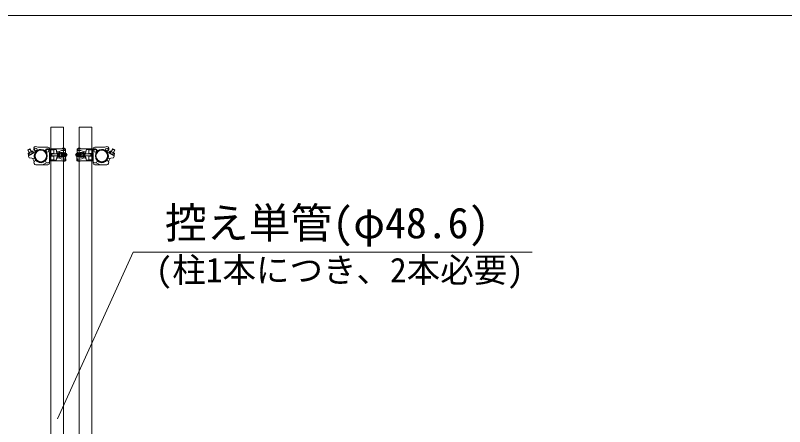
# Model space of a CAD drawing. Units: millimetres, scale not verified. Extents: x -9305 to 9305, y -6415 to 6415.
# Drawn here: x -7495 to -4555, y 4844 to 6415 of the extents above; entities that cross this region are included whole.
import ezdxf
from ezdxf.enums import TextEntityAlignment as Align

# ---------------------------------------------------------------- set-up
doc = ezdxf.new("R2010")
doc.units = ezdxf.units.MM
doc.header["$LTSCALE"] = 40
for name, color, linetype, lineweight in [('0-3_CLGS-72', 134, 'Continuous', 18), ('0-6_TEXT', 134, 'Continuous', 18), ('0-8_図面枠', 134, 'Continuous', 18)]:
    doc.layers.add(name, color=color, linetype=linetype, lineweight=lineweight)
doc.styles.add('ＭＳ ゴシック', font='')
doc.styles.get('ＭＳ ゴシック').set_extended_font_data('MS Gothic')

msp = doc.modelspace()

# ---------------------------------------------------------------- linework, layer by layer
at = {"layer": '0-3_CLGS-72'}
for p, q in [((-7424.51, 5910.82), (-7422.38, 5908.7)), ((-7409.52, 5911.37), (-7370.44, 5911.46)), ((-7152.35, 5911.37), (-7191.43, 5911.46)), ((-7137.36, 5910.82), (-7139.48, 5908.7)), ((-7438.38, 5904.39), (-7447.2, 5899.68)), ((-7447.03, 5901.47), (-7447.2, 5899.68)), ((-7447.2, 5899.68), (-7442.05, 5890.04)), ((-7439.97, 5905.24), (-7447.03, 5901.47)), ((-7447.03, 5901.47), (-7441.16, 5890.51)), ((-7445.51, 5885.92), (-7442.21, 5879.75)), ((-7431.02, 5895.94), (-7444.25, 5888.86)), ((-7425.52, 5890.94), (-7443.09, 5881.55)), ((-7418.15, 5892.62), (-7442.21, 5879.75)), ((-7441.1, 5888.28), (-7438.75, 5883.87)), ((-7439.97, 5905.24), (-7434.11, 5894.29)), ((-7439.97, 5905.24), (-7438.38, 5904.39)), ((-7438.38, 5904.39), (-7433.23, 5894.76)), ((-7432.28, 5892.98), (-7429.93, 5888.58)), ((-7427.88, 5895.35), (-7424.58, 5889.18)), ((-7364.49, 5905.41), (-7366.61, 5903.28)), ((-7363.94, 5890.41), (-7363.84, 5851.33)), ((-7363.58, 5899.83), (-7363.14, 5863.84)), ((-7363.49, 5900.83), (-7347.9, 5901.02)), ((-7363.42, 5904.48), (-7363.31, 5859.18)), ((-7359.42, 5886.78), (-7359.3, 5876.98)), ((-7359.08, 5902.39), (-7338.92, 5902.63)), ((-7358.64, 5904.89), (-7302.95, 5905.57)), ((-7358.42, 5886.89), (-7347.72, 5887.02)), ((-7358.42, 5886.89), (-7358.3, 5876.89)), ((-7354.21, 5885.94), (-7332.51, 5886.21)), ((-7350.22, 5886.99), (-7350.21, 5885.99)), ((-7349.97, 5902.98), (-7348.14, 5901.27)), ((-7347.9, 5901.02), (-7347.72, 5887.02)), ((-7346.94, 5905.03), (-7346.91, 5902.53)), ((-7338.94, 5905.13), (-7338.92, 5902.63)), ((-7338.92, 5902.63), (-7335.8, 5893.17)), ((-7338.92, 5902.63), (-7335.74, 5888.17)), ((-7335.8, 5893.17), (-7329.8, 5893.24)), ((-7335.8, 5893.17), (-7335.74, 5888.17)), ((-7335.74, 5888.17), (-7323.88, 5888.31)), ((-7332.51, 5886.21), (-7324.93, 5886.3)), ((-7331.73, 5887.22), (-7324.48, 5887.3)), ((-7329.8, 5893.24), (-7317.86, 5898.38)), ((-7322.88, 5888.32), (-7317.88, 5888.38)), ((-7320.78, 5891.35), (-7314.78, 5891.42)), ((-7317.86, 5898.38), (-7306.86, 5898.52)), ((-7315.06, 5886.42), (-7300.77, 5886.59)), ((-7313.73, 5887.44), (-7299.73, 5887.6)), ((-7313.41, 5890.44), (-7306.76, 5890.52)), ((-7305.95, 5905.54), (-7305.87, 5898.53)), ((-7305.92, 5902.53), (-7302.91, 5902.57)), ((-7305.9, 5901.53), (-7302.9, 5901.57)), ((-7305.77, 5890.53), (-7305.73, 5887.53)), ((-7302.95, 5905.57), (-7302.73, 5887.57)), ((-7248.14, 5887.44), (-7262.14, 5887.6)), ((-7246.8, 5886.42), (-7261.1, 5886.59)), ((-7258.92, 5905.57), (-7259.14, 5887.57)), ((-7255.96, 5901.53), (-7258.97, 5901.57)), ((-7255.95, 5902.53), (-7258.96, 5902.57)), ((-7203.22, 5904.89), (-7258.92, 5905.57)), ((-7256.1, 5890.53), (-7256.13, 5887.53)), ((-7255.92, 5905.54), (-7256, 5898.53)), ((-7248.46, 5890.44), (-7255.1, 5890.52)), ((-7244.01, 5898.38), (-7255, 5898.52)), ((-7241.09, 5891.35), (-7247.09, 5891.42)), ((-7232.07, 5893.24), (-7244.01, 5898.38)), ((-7238.99, 5888.32), (-7243.99, 5888.38)), ((-7226.13, 5888.17), (-7237.99, 5888.31)), ((-7230.14, 5887.22), (-7237.39, 5887.3)), ((-7229.36, 5886.21), (-7236.94, 5886.3)), ((-7226.07, 5893.17), (-7232.07, 5893.24)), ((-7207.66, 5885.94), (-7229.36, 5886.21)), ((-7222.95, 5902.63), (-7226.13, 5888.17)), ((-7226.07, 5893.17), (-7226.13, 5888.17)), ((-7222.95, 5902.63), (-7226.07, 5893.17)), ((-7222.92, 5905.13), (-7222.95, 5902.63)), ((-7202.79, 5902.39), (-7222.95, 5902.63)), ((-7214.92, 5905.03), (-7214.96, 5902.53)), ((-7213.97, 5901.02), (-7214.14, 5887.02)), ((-7203.44, 5886.89), (-7214.14, 5887.02)), ((-7198.38, 5900.83), (-7213.97, 5901.02)), ((-7211.9, 5902.98), (-7213.73, 5901.27)), ((-7211.64, 5886.99), (-7211.66, 5885.99)), ((-7203.44, 5886.89), (-7203.56, 5876.89)), ((-7202.44, 5886.78), (-7202.56, 5876.98)), ((-7198.28, 5899.83), (-7198.72, 5863.84)), ((-7198.45, 5904.48), (-7198.56, 5859.18)), ((-7197.93, 5890.41), (-7198.03, 5851.33)), ((-7197.38, 5905.41), (-7195.26, 5903.28)), ((-7143.72, 5892.62), (-7119.66, 5879.75)), ((-7133.99, 5895.35), (-7137.29, 5889.18)), ((-7136.35, 5890.94), (-7118.78, 5881.55)), ((-7129.59, 5892.98), (-7131.94, 5888.58)), ((-7130.84, 5895.94), (-7117.62, 5888.86)), ((-7123.48, 5904.39), (-7128.64, 5894.76)), ((-7121.9, 5905.24), (-7127.76, 5894.29)), ((-7121.9, 5905.24), (-7123.48, 5904.39)), ((-7123.48, 5904.39), (-7114.67, 5899.68)), ((-7120.76, 5888.28), (-7123.12, 5883.87)), ((-7121.9, 5905.24), (-7114.84, 5901.47)), ((-7114.84, 5901.47), (-7120.7, 5890.51)), ((-7114.67, 5899.68), (-7119.82, 5890.04)), ((-7116.36, 5885.92), (-7119.66, 5879.75)), ((-7114.84, 5901.47), (-7114.67, 5899.68)), ((-7445.2, 5877.44), (-7442.64, 5870.44)), ((-7442.64, 5870.44), (-7421.36, 5868.49)), ((-7429.8, 5869.27), (-7422.94, 5856.43)), ((-7419.77, 5869.09), (-7421.36, 5868.49)), ((-7420.49, 5868.82), (-7415.88, 5860.2)), ((-7388.37, 5845.5), (-7375.53, 5852.37)), ((-7387.92, 5854.82), (-7379.3, 5859.42)), ((-7362.78, 5862.84), (-7347.44, 5863.02)), ((-7359.04, 5861.38), (-7338.42, 5861.63)), ((-7358.3, 5876.89), (-7347.6, 5877.02)), ((-7358.08, 5858.9), (-7302.39, 5859.57)), ((-7354.12, 5877.94), (-7332.42, 5878.21)), ((-7350.12, 5877.99), (-7350.1, 5876.99)), ((-7347.6, 5877.02), (-7347.44, 5863.02)), ((-7346.42, 5861.54), (-7346.39, 5859.04)), ((-7338.42, 5861.63), (-7335.59, 5876.17)), ((-7338.42, 5861.63), (-7335.53, 5871.17)), ((-7338.42, 5861.63), (-7338.39, 5859.13)), ((-7335.59, 5876.17), (-7323.73, 5876.31)), ((-7335.59, 5876.17), (-7335.53, 5871.17)), ((-7335.53, 5871.17), (-7329.53, 5871.24)), ((-7332.42, 5878.21), (-7324.84, 5878.3)), ((-7331.6, 5877.22), (-7324.35, 5877.3)), ((-7329.53, 5871.24), (-7317.47, 5866.39)), ((-7322.73, 5876.32), (-7317.73, 5876.38)), ((-7320.56, 5873.35), (-7314.56, 5873.42)), ((-7317.47, 5866.39), (-7306.48, 5866.52)), ((-7314.97, 5878.42), (-7300.67, 5878.59)), ((-7313.61, 5877.44), (-7299.61, 5877.6)), ((-7313.22, 5874.44), (-7306.57, 5874.52)), ((-7305.61, 5877.53), (-7305.58, 5874.4)), ((-7305.48, 5866.66), (-7305.39, 5859.53)), ((-7305.44, 5863.53), (-7302.44, 5863.57)), ((-7305.42, 5862.53), (-7302.42, 5862.57)), ((-7302.61, 5877.57), (-7302.39, 5859.57)), ((-7248.26, 5877.44), (-7262.26, 5877.6)), ((-7246.9, 5878.42), (-7261.2, 5878.59)), ((-7259.26, 5877.57), (-7259.48, 5859.57)), ((-7203.78, 5858.9), (-7259.48, 5859.57)), ((-7256.44, 5862.53), (-7259.44, 5862.57)), ((-7256.43, 5863.53), (-7259.43, 5863.57)), ((-7256.39, 5866.66), (-7256.48, 5859.53)), ((-7256.26, 5877.53), (-7256.29, 5874.4)), ((-7244.4, 5866.39), (-7255.39, 5866.52)), ((-7248.65, 5874.44), (-7255.3, 5874.52)), ((-7241.31, 5873.35), (-7247.31, 5873.42)), ((-7232.34, 5871.24), (-7244.4, 5866.39)), ((-7239.14, 5876.32), (-7244.14, 5876.38)), ((-7226.28, 5876.17), (-7238.14, 5876.31)), ((-7230.26, 5877.22), (-7237.52, 5877.3)), ((-7229.45, 5878.21), (-7237.03, 5878.3)), ((-7226.34, 5871.17), (-7232.34, 5871.24)), ((-7207.75, 5877.94), (-7229.45, 5878.21)), ((-7226.28, 5876.17), (-7226.34, 5871.17)), ((-7223.45, 5861.63), (-7226.34, 5871.17)), ((-7223.45, 5861.63), (-7226.28, 5876.17)), ((-7223.45, 5861.63), (-7223.48, 5859.13)), ((-7202.83, 5861.38), (-7223.45, 5861.63)), ((-7215.45, 5861.54), (-7215.48, 5859.04)), ((-7214.26, 5877.02), (-7214.43, 5863.02)), ((-7199.09, 5862.84), (-7214.43, 5863.02)), ((-7203.56, 5876.89), (-7214.26, 5877.02)), ((-7211.75, 5877.99), (-7211.76, 5876.99)), ((-7173.5, 5845.5), (-7186.34, 5852.37)), ((-7173.94, 5854.82), (-7182.56, 5859.42)), ((-7141.38, 5868.82), (-7145.98, 5860.2)), ((-7142.1, 5869.09), (-7140.51, 5868.49)), ((-7119.23, 5870.44), (-7140.51, 5868.49)), ((-7132.06, 5869.27), (-7138.93, 5856.43)), ((-7116.66, 5877.44), (-7119.23, 5870.44)), ((-7370.82, 5844.32), (-7416.12, 5844.2)), ((-7191.04, 5844.32), (-7145.74, 5844.2))]:
    msp.add_line(p, q, dxfattribs=at)
msp.add_lwpolyline([(-7310.81, 3787.72), (-7310.81, 5987.72), (-7359.41, 5987.72), (-7359.41, 3787.72)], close=True, dxfattribs=at)
msp.add_lwpolyline([(-7251.06, 3787.72), (-7251.06, 5987.72), (-7202.46, 5987.72), (-7202.46, 3787.72)], dxfattribs=at)
for centre, radius in [((-7416.72, 5903.06), 5), ((-7397.2, 5878.1), 24.3), ((-7397.2, 5878.1), 24.3), ((-7397.2, 5878.1), 22), ((-7397.2, 5878.1), 22), ((-7372.25, 5897.61), 5), ((-7189.62, 5897.61), 5), ((-7164.66, 5878.1), 24.3), ((-7164.66, 5878.1), 24.3), ((-7164.66, 5878.1), 22), ((-7164.66, 5878.1), 22), ((-7145.15, 5903.06), 5)]:
    msp.add_circle(centre, radius, dxfattribs=at)
for centre, radius, start, end in [((-7416.72, 5903.06), 11, 49.124, 135.138), ((-7370.42, 5904.46), 7, 0.138, 90.138), ((-7191.45, 5904.46), 7, 89.862, 179.862), ((-7145.15, 5903.06), 11, 44.862, 130.876), ((-7443.04, 5886.6), 2.56, 40.819, 195.457), ((-7440.2, 5877.45), 5, 126.034, 180.138), ((-7434.23, 5886.02), 7.23, 74.343, 161.792), ((-7429.82, 5893.68), 2.56, 40.817, 195.459), ((-7416.72, 5903.06), 8, 135.138, 288.212), ((-7397.2, 5877.55), 25.8, 48.851, 200.554), ((-7396.66, 5878.1), 25.8, 138.851, 290.554), ((-7372.25, 5897.61), 8, 45.138, 198.212), ((-7372.25, 5897.61), 11, 319.124, 45.138), ((-7358.58, 5899.89), 5, 90.694, 180.694), ((-7358.36, 5881.89), 5, 90.694, 270.694), ((-7359.09, 5900.39), 2, 90.694, 163.295), ((-7349.58, 5882), 6.08, 139.582, 221.806), ((-7326.42, 5882.28), 7.25, 137.091, 224.297), ((-7325.92, 5882.29), 6.25, 127.564, 233.824), ((-7323.92, 5882.31), 6.25, 127.564, 233.824), ((-7329.74, 5888.24), 5, 0.694, 90.694), ((-7321.92, 5882.34), 6.25, 127.564, 233.824), ((-7319.92, 5882.36), 6.25, 145.882, 215.506), ((-7315.07, 5882.42), 10.6, 122.585, 238.803), ((-7314.07, 5882.43), 10.6, 122.585, 238.803), ((-7309.07, 5882.49), 10.6, 122.585, 238.803), ((-7311, 5882.47), 5.67, 118.767, 242.621), ((-7309.92, 5882.48), 6.25, 127.564, 233.824), ((-7310.9, 5901.72), 6.25, 37.564, 143.824), ((-7320.27, 5882.36), 10.6, 28.839, 58.803), ((-7307.92, 5882.5), 6.25, 127.564, 233.824), ((-7305.92, 5882.53), 6.25, 127.564, 233.824), ((-7303.92, 5882.55), 6.25, 127.564, 233.824), ((-7301.92, 5882.58), 6.25, 127.564, 233.824), ((-7306.81, 5894.52), 4, 270.694, 90.694), ((-7299.92, 5882.6), 6.25, 127.564, 233.824), ((-7297.92, 5882.63), 6.25, 127.564, 233.824), ((-7295.92, 5882.65), 6.25, 127.564, 233.824), ((-7294.92, 5882.66), 6.25, 133.537, 227.85), ((-7303.42, 5882.56), 6.25, 307.564, 53.824), ((-7258.45, 5882.56), 6.25, 126.176, 232.436), ((-7266.95, 5882.66), 6.25, 312.15, 46.463), ((-7265.95, 5882.65), 6.25, 306.176, 52.436), ((-7263.95, 5882.63), 6.25, 306.176, 52.436), ((-7255.06, 5894.52), 4, 89.306, 269.306), ((-7261.95, 5882.6), 6.25, 306.176, 52.436), ((-7259.95, 5882.58), 6.25, 306.176, 52.436), ((-7250.97, 5901.72), 6.25, 36.176, 142.436), ((-7257.95, 5882.55), 6.25, 306.176, 52.436), ((-7255.95, 5882.53), 6.25, 306.176, 52.436), ((-7241.6, 5882.36), 10.6, 121.197, 151.161), ((-7253.95, 5882.5), 6.25, 306.176, 52.436), ((-7250.87, 5882.47), 5.67, 297.379, 61.233), ((-7251.95, 5882.48), 6.25, 306.176, 52.436), ((-7252.8, 5882.49), 10.6, 301.197, 57.415), ((-7247.8, 5882.43), 10.6, 301.197, 57.415), ((-7246.8, 5882.42), 10.6, 301.197, 57.415), ((-7232.13, 5888.24), 5, 89.306, 179.306), ((-7241.95, 5882.36), 6.25, 324.494, 34.118), ((-7239.95, 5882.34), 6.25, 306.176, 52.436), ((-7237.95, 5882.31), 6.25, 306.176, 52.436), ((-7235.95, 5882.29), 6.25, 306.176, 52.436), ((-7235.45, 5882.28), 7.25, 315.703, 42.909), ((-7212.29, 5882), 6.08, 318.194, 40.418), ((-7203.5, 5881.89), 5, 269.306, 89.306), ((-7203.28, 5899.89), 5, 359.306, 89.306), ((-7202.78, 5900.39), 2, 16.705, 89.306), ((-7189.62, 5897.61), 11, 134.862, 220.876), ((-7189.62, 5897.61), 8, 341.788, 134.862), ((-7164.66, 5877.55), 25.8, 339.446, 131.149), ((-7165.21, 5878.1), 25.8, 249.446, 41.149), ((-7145.15, 5903.06), 8, 251.788, 44.862), ((-7132.05, 5893.68), 2.56, 344.541, 139.183), ((-7127.64, 5886.02), 7.23, 18.208, 105.657), ((-7118.82, 5886.6), 2.56, 344.543, 139.181), ((-7121.66, 5877.45), 5, 359.862, 53.966), ((-7416.14, 5852.2), 8, 66.598, 270.138), ((-7371.31, 5859.16), 8, 156.598, 0.138), ((-7370.84, 5851.32), 7, 270.138, 0.138), ((-7358.15, 5863.9), 5, 180.694, 270.694), ((-7358.64, 5863.39), 2, 194.564, 270.694), ((-7329.59, 5876.24), 5, 270.694, 0.694), ((-7310.44, 5863.22), 6.25, 217.564, 323.825), ((-7320.27, 5882.36), 10.6, 302.585, 332.55), ((-7306.52, 5870.52), 4, 270.694, 90.694), ((-7255.34, 5870.52), 4, 89.306, 269.306), ((-7251.43, 5863.22), 6.25, 216.175, 322.436), ((-7241.6, 5882.36), 10.6, 207.45, 237.415), ((-7232.28, 5876.24), 5, 179.306, 269.306), ((-7203.72, 5863.9), 5, 269.306, 359.306), ((-7203.23, 5863.39), 2, 269.306, 345.436), ((-7190.56, 5859.16), 8, 179.862, 23.402), ((-7191.03, 5851.32), 7, 179.862, 269.862), ((-7145.72, 5852.2), 8, 269.862, 113.402)]:
    msp.add_arc(centre, radius, start, end, dxfattribs=at)
at = {"layer": '0-6_TEXT'}
for p, q in [((-7333.12, 4873.6), (-7044.38, 5510.24)), ((-7044.38, 5510.24), (-5519.83, 5510.24))]:
    msp.add_line(p, q, dxfattribs=at)
at = {"layer": '0-8_図面枠'}
msp.add_lwpolyline([(-9304.61, -6414.98), (9304.61, -6414.98), (9304.61, 6414.98), (-9304.61, 6414.98)], close=True, dxfattribs=at)

# ---------------------------------------------------------------- texts
at = {"layer": '0-6_TEXT', "style": 'ＭＳ ゴシック'}
for s, height, p in [('控え単管(φ48.6)', 117.3, (-6922.99, 5528.39)), ('(柱1本につき、2本必要)', 93.84, (-6958.72, 5367.33))]:
    msp.add_text(s, height=height, dxfattribs=at).set_placement(p, align=Align.BOTTOM_LEFT)

doc.saveas('drawing.dxf')
